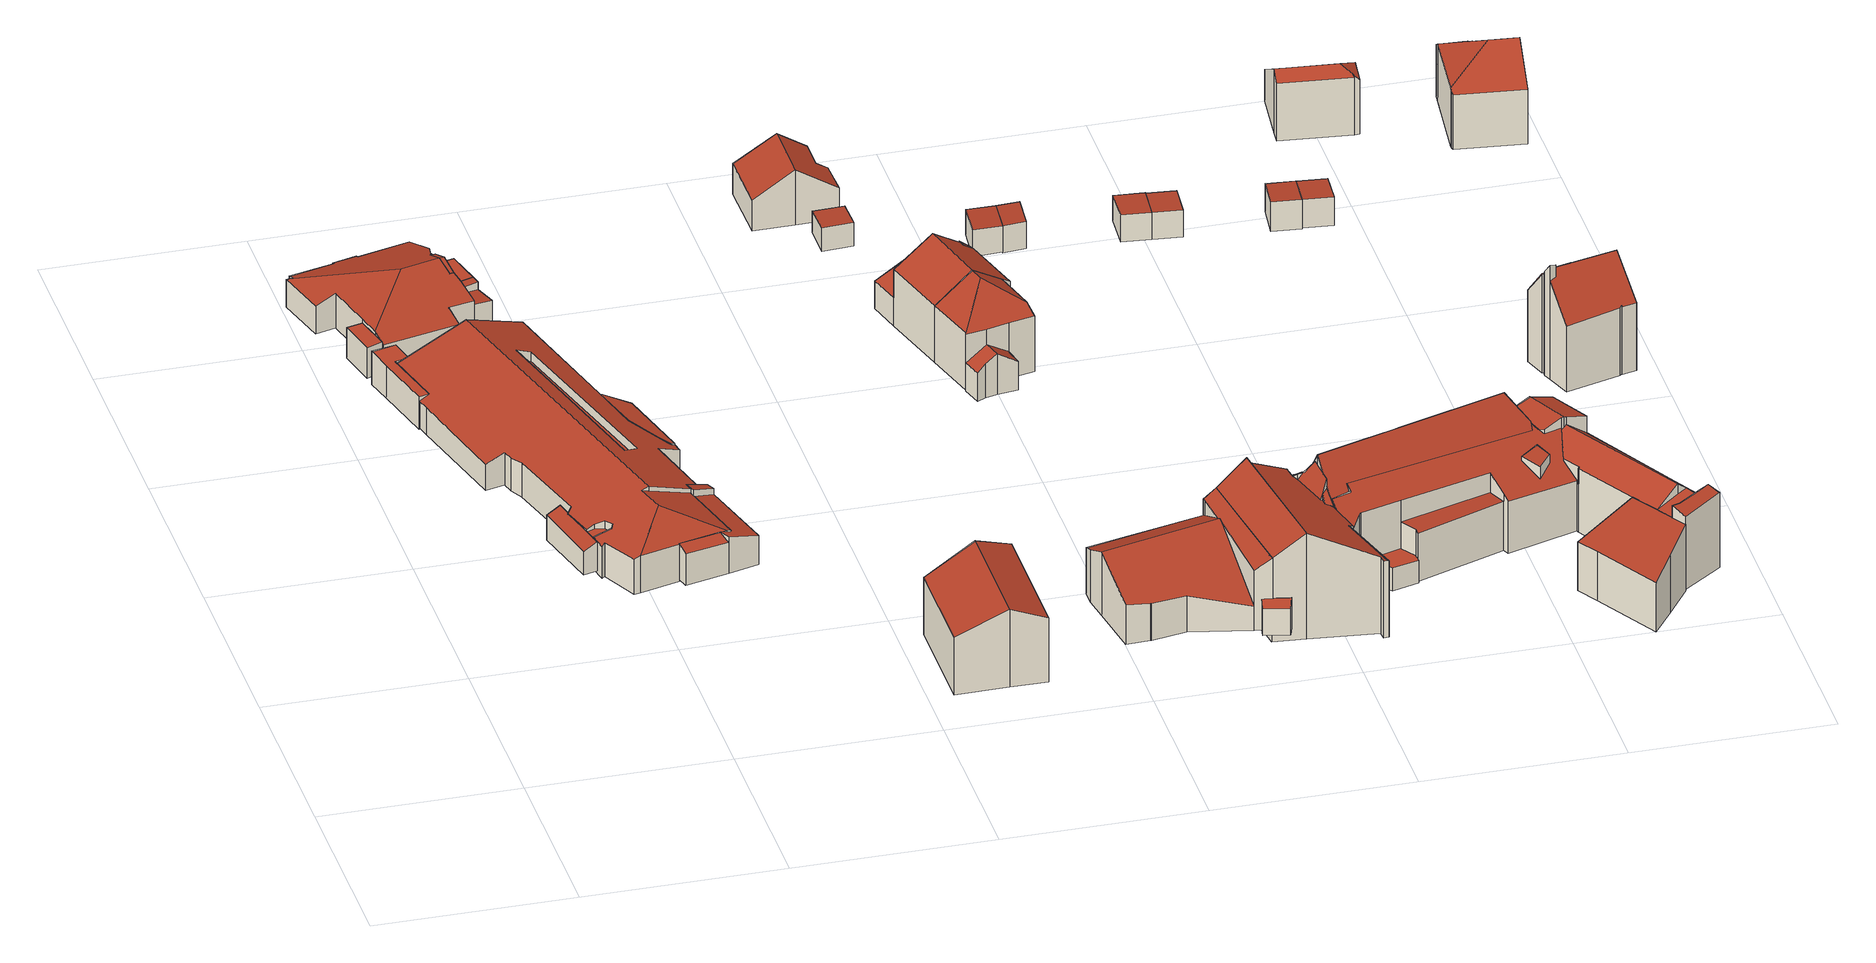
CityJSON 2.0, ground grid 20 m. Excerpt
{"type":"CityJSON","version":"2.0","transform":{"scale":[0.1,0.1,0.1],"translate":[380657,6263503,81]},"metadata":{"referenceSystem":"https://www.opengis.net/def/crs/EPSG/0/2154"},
"CityObjects":{
"building1":{"type":"Building","attributes":{"b3_dak_type":"slanted","b3_h_dak_50p":85.84,"b3_h_dak_70p":85.87,"b3_h_dak_max":85.95,"b3_h_dak_min":85.56,"b3_h_maaiveld":82.46,"b3_kas_warenhuis":false,"b3_reconstructie_onvolledig":false,"b3_rmse_lod12":0.127,"b3_rmse_lod13":0.127,"b3_rmse_lod22":0.286,"b3_val3dity_lod12":"[]","b3_val3dity_lod13":"[]","b3_val3dity_lod22":"[]","b3_volume_lod12":34.2,"b3_volume_lod13":34.2,"b3_volume_lod22":30.68,"oorspronkelijkbouwjaar":2000},"children":["building1-1"]},
"building1-1":{"type":"BuildingPart","parents":["building1"],"geometry":[{"type":"Solid","lod":"2.2","boundaries":[[[[0,1,2,3]],[[4,1,0,5]],[[6,2,1,4]],[[5,0,3,7]],[[7,3,2,6]],[[7,6,4,5]]]],"semantics":{"surfaces":[{"type":"GroundSurface"},{"type":"WallSurface","on_footprint_edge":true},{"type":"RoofSurface"}],"values":[[0,1,1,1,1,2]]}}]},
"building2":{"type":"Building","attributes":{"b3_dak_type":"horizontal","b3_h_dak_50p":85.65,"b3_h_dak_70p":85.68,"b3_h_dak_max":85.88,"b3_h_dak_min":85.47,"b3_h_maaiveld":82.15,"b3_kas_warenhuis":false,"b3_reconstructie_onvolledig":false,"b3_rmse_lod12":0.0713,"b3_rmse_lod13":0.0713,"b3_rmse_lod22":0.0659,"b3_val3dity_lod12":"[]","b3_val3dity_lod13":"[]","b3_val3dity_lod22":"[]","b3_volume_lod12":44.26,"b3_volume_lod13":44.26,"b3_volume_lod22":44.2,"oorspronkelijkbouwjaar":2000},"children":["building2-1"]},
"building2-1":{"type":"BuildingPart","parents":["building2"],"geometry":[{"type":"Solid","lod":"2.2","boundaries":[[[[8,9,10,11,12,13,14]],[[15,11,10,16]],[[17,12,11,15]],[[18,9,8,19]],[[16,10,9,18]],[[19,8,14,20]],[[20,14,13,21]],[[21,13,12,17]],[[21,17,15,16,18,19,20]]]],"semantics":{"surfaces":[{"type":"GroundSurface"},{"type":"WallSurface","on_footprint_edge":true},{"type":"RoofSurface"}],"values":[[0,1,1,1,1,1,1,1,2]]}}]},
"building3":{"type":"Building","attributes":{"b3_dak_type":"horizontal","b3_h_dak_50p":85.3,"b3_h_dak_70p":85.31,"b3_h_dak_max":85.39,"b3_h_dak_min":85.25,"b3_h_maaiveld":82.04,"b3_kas_warenhuis":false,"b3_reconstructie_onvolledig":false,"b3_rmse_lod12":0.0383,"b3_rmse_lod13":0.0383,"b3_rmse_lod22":0.0372,"b3_val3dity_lod12":"[]","b3_val3dity_lod13":"[]","b3_val3dity_lod22":"[]","b3_volume_lod12":21.75,"b3_volume_lod13":21.75,"b3_volume_lod22":21.71,"oorspronkelijkbouwjaar":2000},"children":["building3-1"]},
"building3-1":{"type":"BuildingPart","parents":["building3"],"geometry":[{"type":"Solid","lod":"2.2","boundaries":[[[[22,23,24,25]],[[26,23,22,27]],[[27,22,25,28]],[[29,24,23,26]],[[28,25,24,29]],[[28,29,26,27]]]],"semantics":{"surfaces":[{"type":"GroundSurface"},{"type":"WallSurface","on_footprint_edge":true},{"type":"RoofSurface"}],"values":[[0,1,1,1,1,2]]}}]},
"building4":{"type":"Building","attributes":{"b3_dak_type":"slanted","b3_h_dak_50p":86.84,"b3_h_dak_70p":87.4,"b3_h_dak_max":88.25,"b3_h_dak_min":85.51,"b3_h_maaiveld":82.3,"b3_kas_warenhuis":false,"b3_reconstructie_onvolledig":false,"b3_rmse_lod12":0.898,"b3_rmse_lod13":0.898,"b3_rmse_lod22":0.0594,"b3_val3dity_lod12":"[]","b3_val3dity_lod13":"[]","b3_val3dity_lod22":"[201]","b3_volume_lod12":2741,"b3_volume_lod13":2741,"b3_volume_lod22":2464.93,"oorspronkelijkbouwjaar":2000},"children":["building4-1"]},
"building4-1":{"type":"BuildingPart","parents":["building4"],"geometry":[{"type":"Solid","lod":"2.2","boundaries":[[[[30,31,32,33,34,35,36,37,38,39,40,41,42,43,44,45,46,47,48,49,50,51,52,53,54,55,56,57,58,59]],[[60,50,49,61]],[[61,49,48,62]],[[62,48,47,63]],[[64,51,50,60]],[[63,47,46,65]],[[66,41,40,67]],[[21,42,41,66]],[[68,43,42,21]],[[69,44,43,68]],[[67,40,39,70]],[[70,39,38,71]],[[72,73,74,75]],[[76,77,73,72]],[[78,37,36,79]],[[71,38,37,78]],[[80,81,82,83]],[[79,36,35,84]],[[85,86,87]],[[88,31,30,89]],[[90,91,32,31,88]],[[92,52,51,64]],[[93,53,52,92]],[[94,59,58,95]],[[96,97,54,53,93]],[[98,33,32,91]],[[99,98,100,101]],[[102,34,33,98,99]],[[75,74,103,104]],[[104,103,77,76]],[[86,85,97,96]],[[105,55,54,97]],[[65,46,45,106]],[[106,45,44,69]],[[95,58,57,107]],[[108,56,55,105]],[[89,30,59,94]],[[84,35,34,102]],[[83,82,91,90]],[[101,100,109,110]],[[110,109,81,80]],[[107,57,56,108]],[[77,103,74,73]],[[69,86,96,93,92,64,60,61,62,63,65,106],[72,75,104,76]],[[81,109,100,98,91,82]],[[111,108,105,97,85,87]],[[110,80,83,90,88,89,94,95,111,87,86,69,68,21,66,67,70,71,78,79,84,102,99,101]],[[107,108,111,95]]]],"semantics":{"surfaces":[{"type":"GroundSurface"},{"type":"WallSurface","on_footprint_edge":true},{"type":"WallSurface","on_footprint_edge":false},{"type":"RoofSurface"}],"values":[[0,1,1,1,1,1,1,1,1,1,1,1,2,2,1,1,2,1,2,1,1,1,1,1,1,1,2,1,2,2,2,1,1,1,1,1,1,1,2,2,2,1,3,3,3,3,3,3]]}}]},
"building5":{"type":"Building","attributes":{"b3_dak_type":"slanted","b3_h_dak_50p":86.02,"b3_h_dak_70p":86.53,"b3_h_dak_max":87.77,"b3_h_dak_min":83.54,"b3_h_maaiveld":82.04,"b3_kas_warenhuis":false,"b3_reconstructie_onvolledig":false,"b3_rmse_lod12":0.894,"b3_rmse_lod13":0.894,"b3_rmse_lod22":0.12,"b3_val3dity_lod12":"[]","b3_val3dity_lod13":"[]","b3_val3dity_lod22":"[]","b3_volume_lod12":797.04,"b3_volume_lod13":797.04,"b3_volume_lod22":713.01,"oorspronkelijkbouwjaar":2000},"children":["building5-1"]},
"building5-1":{"type":"BuildingPart","parents":["building5"],"geometry":[{"type":"Solid","lod":"2.2","boundaries":[[[[112,113,114,115,116,117,118,119,120,121,122,123,124,125,24,126,127,128,129,130,131,132,133,134,135,136,137,138,139,140]],[[141,131,130,142]],[[142,130,129,143]],[[144,123,122,145]],[[146,112,140,147]],[[148,138,137,149]],[[150,151,139,138,148]],[[152,153,118,117,154]],[[155,135,134,156]],[[157,136,135,155]],[[156,134,133,158]],[[159,157,158,160]],[[160,158,133,132,161]],[[161,132,131,141]],[[162,128,127,163]],[[163,127,126,164]],[[164,126,24,165]],[[165,24,125,166]],[[166,125,124,167]],[[168,169,170,171,172]],[[167,124,123,144]],[[145,122,121,169,168]],[[173,114,113,174]],[[171,170,153,152]],[[175,120,119,176]],[[177,115,114,173]],[[178,179,116,115,177]],[[149,137,136,157,159]],[[154,117,116,179]],[[172,171,179,178]],[[176,119,118,153]],[[143,129,128,162]],[[180,181,151,150]],[[147,140,139,151]],[[174,113,112,146,182]],[[182,146,181,180]],[[169,121,120,175]],[[158,157,155,156]],[[179,171,152,154]],[[172,178,177,173,183,166,167,144,145,168]],[[143,162,163,164,165,166,183]],[[182,180,150,148,149,159,160,161,141,142,143,183,173,174]],[[181,146,147,151]],[[169,175,176,153,170]]]],"semantics":{"surfaces":[{"type":"GroundSurface"},{"type":"WallSurface","on_footprint_edge":true},{"type":"WallSurface","on_footprint_edge":false},{"type":"RoofSurface"}],"values":[[0,1,1,1,1,1,1,1,1,1,1,2,1,1,1,1,1,1,1,2,1,1,1,2,1,1,1,1,1,2,1,1,2,1,1,2,1,3,3,3,3,3,3,3]]}}]},
"building6":{"type":"Building","attributes":{"b3_dak_type":"slanted","b3_h_dak_50p":85.98,"b3_h_dak_70p":86.17,"b3_h_dak_max":86.67,"b3_h_dak_min":85.58,"b3_h_maaiveld":82.53,"b3_kas_warenhuis":false,"b3_reconstructie_onvolledig":false,"b3_rmse_lod12":0.313,"b3_rmse_lod13":0.313,"b3_rmse_lod22":0.101,"b3_val3dity_lod12":"[]","b3_val3dity_lod13":"[]","b3_val3dity_lod22":"[]","b3_volume_lod12":103.38,"b3_volume_lod13":103.38,"b3_volume_lod22":99.47,"oorspronkelijkbouwjaar":2000},"children":["building6-1"]},
"building6-1":{"type":"BuildingPart","parents":["building6"],"geometry":[{"type":"Solid","lod":"2.2","boundaries":[[[[184,185,186,187,188,189,190,191,192,193]],[[194,185,184,93]],[[195,196,186,185,194]],[[93,184,193,197,198]],[[198,197,196,195]],[[199,190,189,200]],[[201,191,190,199]],[[200,189,188,202]],[[201,202,203]],[[204,192,191,201]],[[203,202,188,187,205]],[[197,193,192,204]],[[205,187,186,196]],[[198,195,194,93]],[[202,201,199,200]],[[205,196,197,204,201,203]]]],"semantics":{"surfaces":[{"type":"GroundSurface"},{"type":"WallSurface","on_footprint_edge":true},{"type":"WallSurface","on_footprint_edge":false},{"type":"RoofSurface"}],"values":[[0,1,1,1,2,1,1,1,2,1,1,1,1,3,3,3]]}}]},
"building7":{"type":"Building","attributes":{"b3_dak_type":"slanted","b3_h_dak_50p":85.89,"b3_h_dak_70p":85.91,"b3_h_dak_max":87.71,"b3_h_dak_min":85.73,"b3_h_maaiveld":82.17,"b3_kas_warenhuis":false,"b3_reconstructie_onvolledig":false,"b3_rmse_lod12":0.638,"b3_rmse_lod13":0.638,"b3_rmse_lod22":0.0647,"b3_val3dity_lod12":"[]","b3_val3dity_lod13":"[]","b3_val3dity_lod22":"[]","b3_volume_lod12":34.28,"b3_volume_lod13":34.28,"b3_volume_lod22":36.78,"oorspronkelijkbouwjaar":2000},"children":["building7-1"]},
"building7-1":{"type":"BuildingPart","parents":["building7"],"geometry":[{"type":"Solid","lod":"2.2","boundaries":[[[[206,207,208,209,210,211,212,213]],[[154,207,206,214]],[[215,216,212,211,174]],[[147,213,212,216]],[[217,218,216,215]],[[214,206,213,147]],[[177,209,208,179,178]],[[178,179,218,217]],[[179,208,207,154]],[[174,211,210,219]],[[219,210,209,177]],[[179,154,214,147,216,218]],[[219,217,215,174]],[[219,177,178,217]]]],"semantics":{"surfaces":[{"type":"GroundSurface"},{"type":"WallSurface","on_footprint_edge":true},{"type":"WallSurface","on_footprint_edge":false},{"type":"RoofSurface"}],"values":[[0,1,1,1,2,1,1,2,1,1,1,3,3,3]]}}]},
"building8":{"type":"Building","attributes":{"b3_dak_type":"horizontal","b3_h_dak_50p":85.7,"b3_h_dak_70p":85.75,"b3_h_dak_max":86.16,"b3_h_dak_min":85.54,"b3_h_maaiveld":82.47,"b3_kas_warenhuis":false,"b3_reconstructie_onvolledig":false,"b3_rmse_lod12":0.157,"b3_rmse_lod13":0.157,"b3_rmse_lod22":0.0811,"b3_val3dity_lod12":"[]","b3_val3dity_lod13":"[]","b3_val3dity_lod22":"[]","b3_volume_lod12":56.58,"b3_volume_lod13":56.58,"b3_volume_lod22":56.54,"oorspronkelijkbouwjaar":2000},"children":["building8-1"]},
"building8-1":{"type":"BuildingPart","parents":["building8"],"geometry":[{"type":"Solid","lod":"2.2","boundaries":[[[[220,221,222,223,224,225]],[[226,224,223,227]],[[227,223,222,228]],[[229,225,224,226]],[[228,222,221,230]],[[231,220,225,229]],[[230,221,220,231]],[[230,231,229,226,227,228]]]],"semantics":{"surfaces":[{"type":"GroundSurface"},{"type":"WallSurface","on_footprint_edge":true},{"type":"RoofSurface"}],"values":[[0,1,1,1,1,1,1,2]]}}]},
"building9":{"type":"Building","attributes":{"b3_dak_type":"slanted","b3_h_dak_50p":90.52,"b3_h_dak_70p":90.87,"b3_h_dak_max":91.57,"b3_h_dak_min":89.33,"b3_h_maaiveld":83.01,"b3_kas_warenhuis":false,"b3_reconstructie_onvolledig":false,"b3_rmse_lod12":0.655,"b3_rmse_lod13":0.655,"b3_rmse_lod22":0.0285,"b3_val3dity_lod12":"[]","b3_val3dity_lod13":"[]","b3_val3dity_lod22":"[]","b3_volume_lod12":864.52,"b3_volume_lod13":864.52,"b3_volume_lod22":820.44,"oorspronkelijkbouwjaar":2000},"children":["building9-1"]},
"building9-1":{"type":"BuildingPart","parents":["building9"],"geometry":[{"type":"Solid","lod":"2.2","boundaries":[[[[232,233,234,235,236,237]],[[238,235,234,239]],[[239,234,233,240]],[[241,232,237,242]],[[242,237,236,243]],[[243,236,235,238]],[[240,233,232,241]],[[240,243,238,239]],[[243,240,241,242]]]],"semantics":{"surfaces":[{"type":"GroundSurface"},{"type":"WallSurface","on_footprint_edge":true},{"type":"RoofSurface"}],"values":[[0,1,1,1,1,1,1,2,2]]}}]},
"building10":{"type":"Building","attributes":{"b3_dak_type":"slanted","b3_h_dak_50p":88.91,"b3_h_dak_70p":89.53,"b3_h_dak_max":90.74,"b3_h_dak_min":85.87,"b3_h_maaiveld":83.09,"b3_kas_warenhuis":false,"b3_reconstructie_onvolledig":false,"b3_rmse_lod12":1.2,"b3_rmse_lod13":1.2,"b3_rmse_lod22":0.0295,"b3_val3dity_lod12":"[]","b3_val3dity_lod13":"[]","b3_val3dity_lod22":"[]","b3_volume_lod12":972.8,"b3_volume_lod13":972.8,"b3_volume_lod22":874.05,"oorspronkelijkbouwjaar":2000},"children":["building10-1"]},
"building10-1":{"type":"BuildingPart","parents":["building10"],"geometry":[{"type":"Solid","lod":"2.2","boundaries":[[[[244,245,246,247,248,249,250,251,252,253,254]],[[255,250,249,256,257]],[[257,256,258,259]],[[260,247,246,261]],[[262,248,247,260]],[[263,264,252,251,265]],[[265,251,250,255]],[[266,267,268]],[[259,258,268]],[[269,254,253,270]],[[271,244,254,269]],[[261,246,245,272]],[[270,253,252,264]],[[264,263,273]],[[267,266,273]],[[272,245,244,271]],[[256,249,248,262]],[[267,273,263,265,255,257,259,268]],[[272,271,269,270,264,273,266,261]],[[256,262,260,261,266,268,258]]]],"semantics":{"surfaces":[{"type":"GroundSurface"},{"type":"WallSurface","on_footprint_edge":true},{"type":"WallSurface","on_footprint_edge":false},{"type":"RoofSurface"}],"values":[[0,1,2,1,1,1,1,2,2,1,1,1,1,2,2,1,1,3,3,3]]}}]},
"building11":{"type":"Building","attributes":{"b3_dak_type":"slanted","b3_h_dak_50p":86.3,"b3_h_dak_70p":86.38,"b3_h_dak_max":86.52,"b3_h_dak_min":86.03,"b3_h_maaiveld":83.23,"b3_kas_warenhuis":false,"b3_reconstructie_onvolledig":false,"b3_rmse_lod12":0.149,"b3_rmse_lod13":0.149,"b3_rmse_lod22":0.023,"b3_val3dity_lod12":"[]","b3_val3dity_lod13":"[]","b3_val3dity_lod22":"[]","b3_volume_lod12":9.86,"b3_volume_lod13":9.86,"b3_volume_lod22":9.62,"oorspronkelijkbouwjaar":2000},"children":["building11-1"]},
"building11-1":{"type":"BuildingPart","parents":["building11"],"geometry":[{"type":"Solid","lod":"2.2","boundaries":[[[[274,275,276,277]],[[278,275,274,279]],[[279,274,277,280]],[[281,276,275,278]],[[280,277,276,281]],[[280,281,278,279]]]],"semantics":{"surfaces":[{"type":"GroundSurface"},{"type":"WallSurface","on_footprint_edge":true},{"type":"RoofSurface"}],"values":[[0,1,1,1,1,2]]}}]},
"building12":{"type":"Building","attributes":{"b3_dak_type":"slanted","b3_h_dak_50p":86.84,"b3_h_dak_70p":87.35,"b3_h_dak_max":88.12,"b3_h_dak_min":85.46,"b3_h_maaiveld":82.23,"b3_kas_warenhuis":false,"b3_reconstructie_onvolledig":false,"b3_rmse_lod12":0.903,"b3_rmse_lod13":0.903,"b3_rmse_lod22":0.0255,"b3_val3dity_lod12":"[]","b3_val3dity_lod13":"[]","b3_val3dity_lod22":"[]","b3_volume_lod12":265.12,"b3_volume_lod13":265.12,"b3_volume_lod22":240.9,"oorspronkelijkbouwjaar":2000},"children":["building12-1"]},
"building12-1":{"type":"BuildingPart","parents":["building12"],"geometry":[{"type":"Solid","lod":"2.2","boundaries":[[[[282,283,284,285,286,287,288,289]],[[290,288,287,291]],[[292,289,288,290]],[[293,284,283,294]],[[291,287,286,295]],[[295,286,285,296]],[[296,285,284,293]],[[297,282,289,292]],[[294,283,282,297]],[[296,293,294,298,295]],[[294,297,292,290,291,295,298]]]],"semantics":{"surfaces":[{"type":"GroundSurface"},{"type":"WallSurface","on_footprint_edge":true},{"type":"RoofSurface"}],"values":[[0,1,1,1,1,1,1,1,1,2,2]]}}]},
"building13":{"type":"Building","attributes":{"b3_dak_type":"slanted","b3_h_dak_50p":89.62,"b3_h_dak_70p":90.08,"b3_h_dak_max":91.41,"b3_h_dak_min":85.59,"b3_h_maaiveld":82.75,"b3_kas_warenhuis":false,"b3_reconstructie_onvolledig":false,"b3_rmse_lod12":1.68,"b3_rmse_lod13":0.73,"b3_rmse_lod22":0.0338,"b3_val3dity_lod12":"[]","b3_val3dity_lod13":"[]","b3_val3dity_lod22":"[]","b3_volume_lod12":376.19,"b3_volume_lod13":351.5,"b3_volume_lod22":333.94,"oorspronkelijkbouwjaar":2000},"children":["building13-1"]},
"building13-1":{"type":"BuildingPart","parents":["building13"],"geometry":[{"type":"Solid","lod":"2.2","boundaries":[[[[299,300,301,302,303,304,305,306,307,308,309,310,311,312]],[[313,302,301,314]],[[315,303,302,313,316]],[[317,304,303,315]],[[318,305,304,317]],[[319,306,305,318]],[[320,321,322,323]],[[324,307,306,319]],[[325,311,310,326]],[[326,310,309,322]],[[316,313,321,320]],[[323,322,309,308,327]],[[327,308,307,324]],[[314,301,300,328]],[[328,300,299,329]],[[329,299,312,330]],[[330,312,311,325]],[[318,331,324,319]],[[315,331,318,317]],[[327,324,331,315,316,320,323]],[[328,329,321,313,314]],[[330,325,326,322,321,329]]]],"semantics":{"surfaces":[{"type":"GroundSurface"},{"type":"WallSurface","on_footprint_edge":true},{"type":"WallSurface","on_footprint_edge":false},{"type":"RoofSurface"}],"values":[[0,1,1,1,1,1,2,1,1,1,2,1,1,1,1,1,1,3,3,3,3,3]]}}]},
"building14":{"type":"Building","attributes":{"b3_dak_type":"slanted","b3_h_dak_50p":84.79,"b3_h_dak_70p":84.83,"b3_h_dak_max":85.1,"b3_h_dak_min":84.65,"b3_h_maaiveld":82.37,"b3_kas_warenhuis":false,"b3_reconstructie_onvolledig":false,"b3_rmse_lod12":0.105,"b3_rmse_lod13":0.105,"b3_rmse_lod22":0.0762,"b3_val3dity_lod12":"[]","b3_val3dity_lod13":"[]","b3_val3dity_lod22":"[]","b3_volume_lod12":26.28,"b3_volume_lod13":26.28,"b3_volume_lod22":25.91,"oorspronkelijkbouwjaar":2000},"children":["building14-1"]},
"building14-1":{"type":"BuildingPart","parents":["building14"],"geometry":[{"type":"Solid","lod":"2.2","boundaries":[[[[332,333,334,335]],[[336,333,332,337]],[[338,334,333,336]],[[337,332,335,339]],[[339,335,334,338]],[[339,338,336,337]]]],"semantics":{"surfaces":[{"type":"GroundSurface"},{"type":"WallSurface","on_footprint_edge":true},{"type":"RoofSurface"}],"values":[[0,1,1,1,1,2]]}}]},
"building15":{"type":"Building","attributes":{"b3_dak_type":"slanted","b3_h_dak_50p":89.73,"b3_h_dak_70p":90.38,"b3_h_dak_max":91.43,"b3_h_dak_min":85.67,"b3_h_maaiveld":82.7,"b3_kas_warenhuis":false,"b3_reconstructie_onvolledig":false,"b3_rmse_lod12":1.81,"b3_rmse_lod13":0.859,"b3_rmse_lod22":0.0223,"b3_val3dity_lod12":"[]","b3_val3dity_lod13":"[]","b3_val3dity_lod22":"[]","b3_volume_lod12":607.77,"b3_volume_lod13":565.1,"b3_volume_lod22":528.09,"oorspronkelijkbouwjaar":2000},"children":["building15-1"]},
"building15-1":{"type":"BuildingPart","parents":["building15"],"geometry":[{"type":"Solid","lod":"2.2","boundaries":[[[[340,341,342,343,344,345,306,305,304,346,347]],[[348,342,341,349]],[[350,344,343,351]],[[351,343,342,348,352]],[[353,354,346,304,317]],[[355,356,354,353]],[[357,347,346,354]],[[358,359,340,347,357]],[[318,305,306,319]],[[319,306,345,360]],[[360,345,344,350]],[[317,304,305,318]],[[349,341,340,359]],[[356,359,358]],[[352,348,356,355]],[[317,318,355,353]],[[356,348,349,359]],[[356,358,357,354]],[[352,355,318,319,360,350,351]]]],"semantics":{"surfaces":[{"type":"GroundSurface"},{"type":"WallSurface","on_footprint_edge":true},{"type":"WallSurface","on_footprint_edge":false},{"type":"RoofSurface"}],"values":[[0,1,1,1,1,2,1,1,1,1,1,1,1,2,2,3,3,3,3]]}}]},
"building16":{"type":"Building","attributes":{"b3_dak_type":"slanted","b3_h_dak_50p":91.53,"b3_h_dak_70p":92.11,"b3_h_dak_max":93.06,"b3_h_dak_min":86.46,"b3_h_maaiveld":81.7,"b3_kas_warenhuis":false,"b3_reconstructie_onvolledig":false,"b3_rmse_lod12":1.07,"b3_rmse_lod13":1.07,"b3_rmse_lod22":0.352,"b3_val3dity_lod12":"[]","b3_val3dity_lod13":"[]","b3_val3dity_lod22":"[204]","b3_volume_lod12":1472.32,"b3_volume_lod13":1472.32,"b3_volume_lod22":1396.8,"oorspronkelijkbouwjaar":2000},"children":["building16-1"]},
"building16-1":{"type":"BuildingPart","parents":["building16"],"geometry":[{"type":"Solid","lod":"2.2","boundaries":[[[[361,362,363,364,365,366,367,368,369,370,371,372,373,374,375,376]],[[377,378,364,363,255]],[[379,374,373,380]],[[381,382,370,369,383,384]],[[255,363,362,385]],[[383,369,368,386]],[[387,388,389]],[[390,391,365,364,378]],[[392,366,365,391]],[[393,382,381]],[[394,395,371,370,382]],[[380,373,372,396]],[[396,372,371,395]],[[397,375,374,379]],[[388,387,391,390]],[[398,367,366,392]],[[386,368,367,398]],[[399,400,401]],[[384,383,401]],[[402,361,376,403]],[[403,376,375,397]],[[395,394,404]],[[389,400,399]],[[385,362,361,402]],[[402,378,377]],[[393,405,406]],[[405,393,407]],[[399,401,383,386,398,392,391,387,389]],[[402,377,255,385]],[[405,407,400,389,388,390,378,402,403,397,379,380,396,395,404,406]],[[393,406,404,394,382]],[[407,393,381,384,401,400]]]],"semantics":{"surfaces":[{"type":"GroundSurface"},{"type":"WallSurface","on_footprint_edge":true},{"type":"WallSurface","on_footprint_edge":false},{"type":"RoofSurface"}],"values":[[0,1,1,1,1,1,2,1,1,2,1,1,1,1,2,1,1,2,2,1,1,2,2,1,2,2,2,3,3,3,3,3]]}}]},
"building17":{"type":"Building","attributes":{"b3_dak_type":"slanted","b3_h_dak_50p":86.33,"b3_h_dak_70p":88.96,"b3_h_dak_max":89.62,"b3_h_dak_min":85.74,"b3_h_maaiveld":82.64,"b3_kas_warenhuis":false,"b3_reconstructie_onvolledig":false,"b3_rmse_lod12":1.68,"b3_rmse_lod13":0.242,"b3_rmse_lod22":0.0308,"b3_val3dity_lod12":"[]","b3_val3dity_lod13":"[]","b3_val3dity_lod22":"[]","b3_volume_lod12":8.68,"b3_volume_lod13":10.75,"b3_volume_lod22":10.49,"oorspronkelijkbouwjaar":2000},"children":["building17-1"]},
"building17-1":{"type":"BuildingPart","parents":["building17"],"geometry":[{"type":"Solid","lod":"2.2","boundaries":[[[[408,409,410,411,412,413]],[[414,415,416,417]],[[415,408,413,418]],[[349,412,411,416]],[[418,413,412,349]],[[417,416,411,410,351]],[[351,410,409,350]],[[350,409,408,415,414]],[[418,349,416,415]],[[350,414,417,351]]]],"semantics":{"surfaces":[{"type":"GroundSurface"},{"type":"WallSurface","on_footprint_edge":false},{"type":"WallSurface","on_footprint_edge":true},{"type":"RoofSurface"}],"values":[[0,1,2,2,2,2,2,2,3,3]]}}]},
"building18":{"type":"Building","attributes":{"b3_dak_type":"horizontal","b3_h_dak_50p":84.86,"b3_h_dak_70p":84.91,"b3_h_dak_max":85.09,"b3_h_dak_min":84.65,"b3_h_maaiveld":82.06,"b3_kas_warenhuis":false,"b3_reconstructie_onvolledig":false,"b3_rmse_lod12":0.101,"b3_rmse_lod13":0.101,"b3_rmse_lod22":0.0398,"b3_val3dity_lod12":"[]","b3_val3dity_lod13":"[]","b3_val3dity_lod22":"[]","b3_volume_lod12":32.76,"b3_volume_lod13":32.76,"b3_volume_lod22":32.25,"oorspronkelijkbouwjaar":2000},"children":["building18-1"]},
"building18-1":{"type":"BuildingPart","parents":["building18"],"geometry":[{"type":"Solid","lod":"2.2","boundaries":[[[[419,420,421,422]],[[423,420,419,424]],[[425,421,420,423]],[[424,419,422,426]],[[426,422,421,425]],[[426,425,423,424]]]],"semantics":{"surfaces":[{"type":"GroundSurface"},{"type":"WallSurface","on_footprint_edge":true},{"type":"RoofSurface"}],"values":[[0,1,1,1,1,2]]}}]},
"building19":{"type":"Building","attributes":{"b3_dak_type":"horizontal","b3_h_dak_50p":84.84,"b3_h_dak_70p":84.87,"b3_h_dak_max":85.04,"b3_h_dak_min":84.64,"b3_h_maaiveld":81.97,"b3_kas_warenhuis":false,"b3_reconstructie_onvolledig":false,"b3_rmse_lod12":0.0844,"b3_rmse_lod13":0.0844,"b3_rmse_lod22":0.036,"b3_val3dity_lod12":"[]","b3_val3dity_lod13":"[]","b3_val3dity_lod22":"[]","b3_volume_lod12":26.13,"b3_volume_lod13":26.13,"b3_volume_lod22":25.72,"oorspronkelijkbouwjaar":2000},"children":["building19-1"]},
"building19-1":{"type":"BuildingPart","parents":["building19"],"geometry":[{"type":"Solid","lod":"2.2","boundaries":[[[[427,428,429,430]],[[431,428,427,423]],[[432,429,428,431]],[[423,427,430,425]],[[425,430,429,432]],[[425,432,431,423]]]],"semantics":{"surfaces":[{"type":"GroundSurface"},{"type":"WallSurface","on_footprint_edge":true},{"type":"RoofSurface"}],"values":[[0,1,1,1,1,2]]}}]},
"building20":{"type":"Building","attributes":{"b3_dak_type":"horizontal","b3_h_dak_50p":84.8,"b3_h_dak_70p":84.85,"b3_h_dak_max":85.11,"b3_h_dak_min":84.59,"b3_h_maaiveld":81.98,"b3_kas_warenhuis":false,"b3_reconstructie_onvolledig":false,"b3_rmse_lod12":0.0911,"b3_rmse_lod13":0.0911,"b3_rmse_lod22":0.0455,"b3_val3dity_lod12":"[]","b3_val3dity_lod13":"[]","b3_val3dity_lod22":"[]","b3_volume_lod12":32.89,"b3_volume_lod13":32.89,"b3_volume_lod22":32.59,"oorspronkelijkbouwjaar":2000},"children":["building20-1"]},
"building20-1":{"type":"BuildingPart","parents":["building20"],"geometry":[{"type":"Solid","lod":"2.2","boundaries":[[[[433,434,435,436]],[[437,433,436,438]],[[438,436,435,439]],[[439,435,434,440]],[[440,434,433,437]],[[440,437,438,439]]]],"semantics":{"surfaces":[{"type":"GroundSurface"},{"type":"WallSurface","on_footprint_edge":true},{"type":"RoofSurface"}],"values":[[0,1,1,1,1,2]]}}]},
"building21":{"type":"Building","attributes":{"b3_dak_type":"slanted","b3_h_dak_50p":90.02,"b3_h_dak_70p":91,"b3_h_dak_max":93.87,"b3_h_dak_min":83.89,"b3_h_maaiveld":81.46,"b3_kas_warenhuis":false,"b3_reconstructie_onvolledig":false,"b3_rmse_lod12":2.12,"b3_rmse_lod13":1.59,"b3_rmse_lod22":0.162,"b3_val3dity_lod12":"[]","b3_val3dity_lod13":"[]","b3_val3dity_lod22":"[104]","b3_volume_lod12":2826.66,"b3_volume_lod13":2754.76,"b3_volume_lod22":-9995.17,"oorspronkelijkbouwjaar":2000},"children":["building21-1"]},
"building21-1":{"type":"BuildingPart","parents":["building21"],"geometry":[{"type":"Solid","lod":"2.2","boundaries":[[[[441,442,443,444,445,446,447,448,449,450,451,452,453,454,455,456,457,458,459,460,461,462,463,464,465]],[[466,467,468,469]],[[470,449,448,471]],[[472,473,445,444,474]],[[475,476,477,478]],[[479,480,481,482]],[[483,443,442,484]],[[485,452,451,486]],[[487,488,489]],[[490,491,492,493]],[[493,492,494,495]],[[496,464,463,497]],[[498,454,453,499]],[[478,477,499,500]],[[474,444,443,483]],[[501,446,445,473]],[[467,447,446,501]],[[482,481,473,472]],[[502,503,504,505]],[[506,507,508,509]],[[486,451,450,508]],[[488,487,510]],[[511,441,465,512]],[[471,448,447,467,466]],[[513,514,515]],[[516,517,515]],[[518,455,454,498]],[[509,508,450,449,470]],[[469,468,507,506]],[[505,504,456,455,518]],[[519,458,457,520]],[[521,520,457,456,504]],[[512,465,464,496]],[[522,497,463,462,523]],[[523,462,461,524,525]],[[526,527,497,522]],[[527,526,528]],[[500,499,453,452,485]],[[495,494,529,530]],[[530,529,491,490]],[[531,460,459,532]],[[524,461,460,531]],[[525,524,533,534]],[[517,516,535,536]],[[514,513,537,538]],[[476,475,539]],[[540,537,539]],[[538,537,540,480,479]],[[541,542,543,544]],[[544,543,520,521]],[[532,459,458,519]],[[484,442,441,511]],[[545,546,536]],[[546,545,547]],[[536,535,548]],[[534,533,542,541,549]],[[549,541,503,502]],[[482,472,474,483,479]],[[469,506,509,470,471,466]],[[507,468,510,487,489,486,508]],[[496,550,551,552,553,554,511,512]],[[530,490,493,495]],[[481,488,510,468,467,501,473]],[[536,548,555,484,511,554,553,545]],[[503,541,544,521,504]],[[548,535,516,515,514,538,479,483,484,555]],[[542,533,524,531,532,519,520,543]],[[488,481,480,540,539,475,478,500,485,486,489]],[[528,547,545,553,552,551,550,496,497,527]],[[549,502,505,518,498,499,477,476,539,537,513,515,517,536,546,547,528,526,522,523,525,534],[492,491,529,494]]]],"semantics":{"surfaces":[{"type":"GroundSurface"},{"type":"WallSurface","on_footprint_edge":false},{"type":"WallSurface","on_footprint_edge":true},{"type":"RoofSurface"}],"values":[[0,1,2,2,1,1,2,2,1,1,1,2,2,1,2,2,2,1,1,1,2,1,2,2,1,1,2,2,1,2,2,2,2,2,2,1,1,2,1,1,2,2,1,1,1,1,1,1,1,1,2,2,1,1,1,1,1,3,3,3,3,3,3,3,3,3,3,3,3,3]]}}]},
"building22":{"type":"Building","attributes":{"b3_dak_type":"horizontal","b3_h_dak_50p":84.81,"b3_h_dak_70p":84.85,"b3_h_dak_max":84.98,"b3_h_dak_min":84.6,"b3_h_maaiveld":81.99,"b3_kas_warenhuis":false,"b3_reconstructie_onvolledig":false,"b3_rmse_lod12":0.0792,"b3_rmse_lod13":0.0792,"b3_rmse_lod22":0.0319,"b3_val3dity_lod12":"[]","b3_val3dity_lod13":"[]","b3_val3dity_lod22":"[]","b3_volume_lod12":31.85,"b3_volume_lod13":31.85,"b3_volume_lod22":31.37,"oorspronkelijkbouwjaar":2000},"children":["building22-1"]},
"building22-1":{"type":"BuildingPart","parents":["building22"],"geometry":[{"type":"Solid","lod":"2.2","boundaries":[[[[556,557,434,558]],[[559,556,558,560]],[[560,558,434,440]],[[440,434,557,561]],[[561,557,556,559]],[[561,559,560,440]]]],"semantics":{"surfaces":[{"type":"GroundSurface"},{"type":"WallSurface","on_footprint_edge":true},{"type":"RoofSurface"}],"values":[[0,1,1,1,1,2]]}}]},
"building23":{"type":"Building","attributes":{"b3_dak_type":"slanted","b3_h_dak_50p":87.43,"b3_h_dak_70p":87.84,"b3_h_dak_max":88.64,"b3_h_dak_min":86.57,"b3_h_maaiveld":81.3,"b3_kas_warenhuis":false,"b3_reconstructie_onvolledig":false,"b3_rmse_lod12":0.673,"b3_rmse_lod13":0.673,"b3_rmse_lod22":0.0428,"b3_val3dity_lod12":"[]","b3_val3dity_lod13":"[]","b3_val3dity_lod22":"[]","b3_volume_lod12":394.6,"b3_volume_lod13":394.6,"b3_volume_lod22":372.61,"oorspronkelijkbouwjaar":2000},"children":["building23-1"]},
"building23-1":{"type":"BuildingPart","parents":["building23"],"geometry":[{"type":"Solid","lod":"2.2","boundaries":[[[[562,563,564,565,566,567]],[[568,563,562,569]],[[569,562,567,570]],[[570,567,566,571]],[[571,566,565,572]],[[572,565,564,573]],[[573,564,563,568]],[[573,568,569,570,571,572]]]],"semantics":{"surfaces":[{"type":"GroundSurface"},{"type":"WallSurface","on_footprint_edge":true},{"type":"RoofSurface"}],"values":[[0,1,1,1,1,1,1,2]]}}]},
"building24":{"type":"Building","attributes":{"b3_dak_type":"slanted","b3_h_dak_50p":84.99,"b3_h_dak_70p":85.03,"b3_h_dak_max":85.3,"b3_h_dak_min":84.77,"b3_h_maaiveld":81.93,"b3_kas_warenhuis":false,"b3_reconstructie_onvolledig":false,"b3_rmse_lod12":0.106,"b3_rmse_lod13":0.106,"b3_rmse_lod22":0.0701,"b3_val3dity_lod12":"[]","b3_val3dity_lod13":"[]","b3_val3dity_lod22":"[]","b3_volume_lod12":33.73,"b3_volume_lod13":33.73,"b3_volume_lod22":33.34,"oorspronkelijkbouwjaar":2000},"children":["building24-1"]},
"building24-1":{"type":"BuildingPart","parents":["building24"],"geometry":[{"type":"Solid","lod":"2.2","boundaries":[[[[574,575,576,577]],[[578,574,577,579]],[[579,577,576,580]],[[580,576,575,581]],[[581,575,574,578]],[[581,578,579,580]]]],"semantics":{"surfaces":[{"type":"GroundSurface"},{"type":"WallSurface","on_footprint_edge":true},{"type":"RoofSurface"}],"values":[[0,1,1,1,1,2]]}}]},
"building25":{"type":"Building","attributes":{"b3_dak_type":"horizontal","b3_h_dak_50p":84.98,"b3_h_dak_70p":85.02,"b3_h_dak_max":85.17,"b3_h_dak_min":84.67,"b3_h_maaiveld":82,"b3_kas_warenhuis":false,"b3_reconstructie_onvolledig":false,"b3_rmse_lod12":0.0857,"b3_rmse_lod13":0.0857,"b3_rmse_lod22":0.0462,"b3_val3dity_lod12":"[]","b3_val3dity_lod13":"[]","b3_val3dity_lod22":"[]","b3_volume_lod12":32.52,"b3_volume_lod13":32.52,"b3_volume_lod22":32.2,"oorspronkelijkbouwjaar":2000},"children":["building25-1"]},
"building25-1":{"type":"BuildingPart","parents":["building25"],"geometry":[{"type":"Solid","lod":"2.2","boundaries":[[[[582,583,584,585]],[[586,582,585,587]],[[587,585,584,581]],[[581,584,583,588]],[[588,583,582,586]],[[588,586,587,581]]]],"semantics":{"surfaces":[{"type":"GroundSurface"},{"type":"WallSurface","on_footprint_edge":true},{"type":"RoofSurface"}],"values":[[0,1,1,1,1,2]]}}]},
"building26":{"type":"Building","attributes":{"b3_dak_type":"slanted","b3_h_dak_50p":92.4,"b3_h_dak_70p":93.06,"b3_h_dak_max":95.56,"b3_h_dak_min":90.51,"b3_h_maaiveld":82.73,"b3_kas_warenhuis":false,"b3_reconstructie_onvolledig":false,"b3_rmse_lod12":1.23,"b3_rmse_lod13":1.23,"b3_rmse_lod22":0.177,"b3_val3dity_lod12":"[]","b3_val3dity_lod13":"[]","b3_val3dity_lod22":"[]","b3_volume_lod12":455.86,"b3_volume_lod13":455.86,"b3_volume_lod22":422.49,"oorspronkelijkbouwjaar":2000},"children":["building26-1"]},
"building26-1":{"type":"BuildingPart","parents":["building26"],"geometry":[{"type":"Solid","lod":"2.2","boundaries":[[[[589,590,591,592,593,594,595,596,597,598,599,600]],[[601,602,603]],[[604,598,597,605]],[[606,599,598,604]],[[605,597,596,607]],[[607,596,595,608]],[[609,600,599,606]],[[610,602,601]],[[611,593,592,612]],[[613,614,615]],[[616,591,590,617]],[[612,592,591,616]],[[608,595,594,618]],[[619,611,614,613]],[[618,594,593,611,619]],[[620,589,600,609]],[[617,590,589,620]],[[618,619,613,615,610,601,603,606,604,605,607,608]],[[617,620,609,606,603,602,610,615,614,611,612,616]]]],"semantics":{"surfaces":[{"type":"GroundSurface"},{"type":"WallSurface","on_footprint_edge":false},{"type":"WallSurface","on_footprint_edge":true},{"type":"RoofSurface"}],"values":[[0,1,2,2,2,2,2,1,2,1,2,2,2,1,2,2,2,3,3]]}}]},
"building27":{"type":"Building","attributes":{"b3_dak_type":"slanted","b3_h_dak_50p":87.61,"b3_h_dak_70p":88.3,"b3_h_dak_max":89.07,"b3_h_dak_min":85.28,"b3_h_maaiveld":82.03,"b3_kas_warenhuis":false,"b3_reconstructie_onvolledig":false,"b3_rmse_lod12":1.35,"b3_rmse_lod13":1.35,"b3_rmse_lod22":0.0216,"b3_val3dity_lod12":"[]","b3_val3dity_lod13":"[]","b3_val3dity_lod22":"[]","b3_volume_lod12":347.14,"b3_volume_lod13":347.14,"b3_volume_lod22":300.17,"oorspronkelijkbouwjaar":2000},"children":["building27-1"]},
"building27-1":{"type":"BuildingPart","parents":["building27"],"geometry":[{"type":"Solid","lod":"2.2","boundaries":[[[[621,622,623,624,625,626,627,628,629]],[[630,631,632]],[[631,630,621,629,633]],[[634,624,623,635]],[[635,623,622,636]],[[637,627,626,638]],[[639,628,627,637]],[[638,626,625,640]],[[640,625,624,634]],[[636,622,621,630]],[[633,629,628,639]],[[635,641,639,637,638,640,634]],[[633,639,641,632,631]],[[641,635,636,630,632]]]],"semantics":{"surfaces":[{"type":"GroundSurface"},{"type":"WallSurface","on_footprint_edge":false},{"type":"WallSurface","on_footprint_edge":true},{"type":"RoofSurface"}],"values":[[0,1,2,2,2,2,2,2,2,2,2,3,3,3]]}}]},
"building28":{"type":"Building","attributes":{"b3_dak_type":"slanted","b3_h_dak_50p":89.29,"b3_h_dak_70p":89.8,"b3_h_dak_max":91.09,"b3_h_dak_min":85.45,"b3_h_maaiveld":82.29,"b3_kas_warenhuis":false,"b3_reconstructie_onvolledig":false,"b3_rmse_lod12":1.1,"b3_rmse_lod13":0.897,"b3_rmse_lod22":0.0435,"b3_val3dity_lod12":"[]","b3_val3dity_lod13":"[]","b3_val3dity_lod22":"[]","b3_volume_lod12":476.07,"b3_volume_lod13":473.8,"b3_volume_lod22":443.4,"oorspronkelijkbouwjaar":2000},"children":["building28-1"]},
"building28-1":{"type":"BuildingPart","parents":["building28"],"geometry":[{"type":"Solid","lod":"2.2","boundaries":[[[[642,643,644,645,646,647,648,649,650,651,652,653,654]],[[655,654,653,656]],[[656,653,652,657]],[[658,650,649,659]],[[657,652,651,660,661]],[[660,651,650,658]],[[662,663,648,647,664]],[[659,649,648,663]],[[664,647,646,665]],[[666,642,654,655]],[[665,646,645,667]],[[668,644,643,669]],[[667,645,644,668]],[[670,671,672,673]],[[661,660,671,670]],[[669,643,642,666]],[[674,675,676,677]],[[677,676,678,679]],[[679,678,663,662]],[[673,672,675,674]],[[664,665,680]],[[675,672,671,660,658,659,663,678,676]],[[669,666,655,680,665,667,668]],[[673,674,677,679,662,664,680,655,656,657,661,670]]]],"semantics":{"surfaces":[{"type":"GroundSurface"},{"type":"WallSurface","on_footprint_edge":true},{"type":"WallSurface","on_footprint_edge":false},{"type":"RoofSurface"}],"values":[[0,1,1,1,1,1,1,1,1,1,1,1,1,2,2,1,2,2,2,2,3,3,3,3]]}}]}
},
"vertices":[
[127,400,15],[141,404,15],[158,335,15],[144,331,15],[141,404,48],[127,400,42],[158,335,46],[144,331,40],
[50,687,11],[43,713,11],[67,718,11],[73,693,11],[59,690,11],[75,628,11],[65,625,11],[73,693,47],[67,718,47],[59,690,47],[43,713,47],[50,687,46],[65,625,46],[75,628,46],
[42,726,10],[33,766,10],[49,770,10],[58,733,10],[33,766,43],[42,726,43],[58,733,43],[49,770,43],
[163,327,13],[160,324,13],[156,342,13],[153,355,13],[144,388,13],[149,395,13],[125,482,13],[118,495,13],[115,507,13],[96,502,13],[68,612,13],[65,625,13],[75,628,13],[59,687,13],[131,705,13],[189,721,13],[225,581,13],[238,527,13],[268,486,13],[272,487,13],[274,476,13],[252,471,13],[270,400,13],[259,397,13],[261,388,13],[280,314,13],[276,313,13],[227,301,13],[187,290,13],[181,289,13],[274,476,44],[272,487,44],[268,486,45],[238,527,52],[252,471,52],[225,581,51],[65,625,42],[68,612,42],[59,687,46],[131,705,72],[96,502,41],[115,507,48],[216,455,65],[216,455,49],[164,651,49],[164,651,66],[230,464,60],[230,464,50],[118,495,48],[125,482,50],[176,348,55],[176,348,46],[174,343,46],[174,343,54],[149,395,50],[218,377,67],[218,377,72],[211,375,70],[160,324,47],[163,327,49],[156,342,48],[156,342,46],[270,400,52],[259,397,56],[181,289,51],[187,290,53],[261,388,56],[261,388,52],[153,355,46],[153,355,48],[161,358,46],[161,358,51],[144,388,48],[179,654,50],[179,654,60],[280,314,52],[189,721,51],[227,301,53],[276,313,53],[171,357,46],[171,357,54],[219,345,70],
[135,844,10],[133,843,10],[137,825,10],[142,807,10],[146,808,10],[166,813,10],[168,803,10],[175,780,10],[175,779,10],[157,775,10],[131,768,10],[136,749,10],[59,730,10],[55,746,10],[37,820,10],[16,814,10],[2,867,10],[4,867,10],[9,868,10],[7,875,10],[53,886,10],[52,889,10],[51,897,10],[74,903,10],[76,894,10],[77,891,10],[129,904,10],[138,866,10],[144,846,10],[7,875,38],[9,868,40],[4,867,40],[136,749,40],[131,768,48],[135,844,48],[144,846,49],[129,904,39],[77,891,39],[138,866,53],[138,866,49],[168,803,49],[168,803,41],[166,813,49],[74,903,26],[51,897,26],[76,894,26],[52,889,26],[76,894,38],[52,889,37],[53,886,38],[2,867,40],[16,814,40],[37,820,47],[49,770,47],[55,746,47],[59,730,41],[157,775,47],[157,775,43],[150,798,42],[150,798,48],[150,798,56],[137,825,67],[133,843,60],[175,779,42],[175,780,42],[142,807,60],[146,808,60],[146,808,48],[134,845,60],[134,845,48],[135,844,60],[98,815,67],
[259,397,15],[281,403,15],[284,391,15],[305,308,15],[274,300,15],[230,289,15],[227,301,15],[269,311,15],[280,314,15],[262,383,15],[281,403,49],[284,391,51],[284,391,45],[262,383,51],[262,383,58],[227,301,54],[230,289,49],[269,311,54],[274,300,48],[274,300,54],[280,314,51],[305,308,46],
[157,849,12],[166,813,12],[146,808,12],[142,807,12],[137,826,12],[133,843,12],[138,844,12],[144,846,12],[157,849,49],[138,844,60],[138,844,49],[142,827,66],[142,827,49],[137,826,66],
[228,582,15],[252,566,15],[272,487,15],[268,486,15],[238,527,15],[225,581,15],[238,527,50],[268,486,46],[272,487,45],[225,581,50],[252,566,45],[228,582,49],
[418,141,20],[471,155,20],[508,165,20],[508,31,20],[471,31,20],[418,31,20],[508,31,89],[508,165,90],[471,155,105],[418,141,82],[418,31,82],[471,31,104],
[617,76,21],[593,75,21],[585,130,21],[581,155,21],[581,171,21],[700,200,21],[713,203,21],[731,66,21],[714,69,21],[653,82,21],[618,76,21],[713,203,96],[700,200,70],[700,200,88],[701,198,71],[701,198,88],[581,155,78],[585,130,90],[581,171,71],[714,69,86],[714,69,47],[731,66,98],[705,159,90],[705,159,88],[704,164,88],[618,76,61],[653,82,60],[617,76,61],[593,75,64],[706,154,88],
[748,63,22],[744,51,22],[719,57,22],[721,68,22],[744,51,50],[748,63,55],[721,68,55],[719,57,51],
[534,885,12],[492,885,12],[451,884,12],[450,952,12],[492,952,12],[521,952,12],[521,921,12],[533,922,12],[521,921,53],[521,952,53],[533,922,45],[451,884,45],[492,885,71],[492,952,71],[450,952,45],[534,885,45],[492,916,71],
[593,539,17],[581,536,17],[573,532,17],[567,553,17],[567,554,17],[552,609,17],[591,620,17],[621,628,17],[633,583,17],[637,570,17],[611,564,17],[611,560,17],[610,560,17],[614,542,17],[567,553,47],[573,532,47],[567,554,79],[567,553,78],[552,609,78],[591,620,104],[621,628,85],[588,558,77],[588,558,61],[611,564,46],[611,564,77],[633,583,85],[610,560,48],[611,560,47],[637,570,77],[581,536,53],[593,539,61],[614,542,48],[595,605,104],
[503,865,14],[534,866,14],[534,832,14],[503,830,14],[534,866,37],[503,865,37],[534,832,39],[503,830,39],
[565,717,17],[596,718,17],[600,699,17],[602,694,17],[612,696,17],[630,631,17],[532,681,17],[523,715,17],[600,699,54],[596,718,54],[612,696,79],[602,694,86],[600,699,86],[532,681,78],[532,681,47],[572,692,104],[572,692,73],[523,715,47],[565,717,73],[565,717,72],[630,631,79],
[763,64,7],[730,67,7],[713,203,7],[744,210,7],[785,220,7],[792,222,7],[789,216,7],[798,216,7],[804,190,7],[809,167,7],[812,153,7],[821,116,7],[816,114,7],[837,48,7],[832,48,7],[831,56,7],[744,210,120],[744,210,115],[837,48,89],[816,114,92],[809,167,112],[809,167,102],[804,190,109],[804,190,118],[730,67,97],[798,216,92],[786,208,94],[786,208,96],[787,206,95],[785,220,95],[785,220,86],[792,222,87],[804,163,99],[812,153,90],[812,153,89],[821,116,89],[832,48,90],[789,216,90],[790,200,100],[790,200,95],[794,197,103],[763,64,121],[831,56,90],[809,154,91],[804,163,92],[804,155,93],[802,162,93],
[610,703,16],[612,696,16],[602,694,16],[600,701,16],[596,718,16],[606,718,16],[610,703,78],[610,703,47],[600,701,54],[600,701,86],[606,718,47],
[640,830,11],[669,831,11],[665,791,11],[636,790,11],[669,831,37],[640,830,38],[665,791,39],[636,790,40],
[669,831,10],[692,832,10],[688,793,10],[665,791,10],[692,832,37],[688,793,39],
[808,818,10],[804,779,10],[775,782,10],[778,821,10],[808,818,37],[778,821,37],[775,782,39],[804,779,39],
[1002,265,5],[1007,267,5],[1031,274,5],[1055,282,5],[1077,242,5],[1130,144,5],[1156,104,5],[1164,92,5],[1124,63,5],[1115,78,5],[1106,94,5],[1089,123,5],[1054,186,5],[1053,188,5],[982,166,5],[979,172,5],[889,139,5],[889,137,5],[862,129,5],[851,140,5],[834,144,5],[819,124,5],[811,157,5],[805,184,5],[802,201,5],[1156,104,89],[1156,104,73],[1144,95,85],[1144,95,89],[1124,63,83],[1164,92,86],[1077,242,94],[1077,242,76],[1055,282,94],[1045,204,75],[1045,204,73],[1055,186,57],[1055,186,75],[1053,233,102],[1053,233,91],[1055,234,93],[1055,234,101],[1031,274,103],[1007,267,94],[1089,123,74],[1106,94,75],[1127,104,83],[1127,104,94],[1106,94,76],[1004,202,85],[1004,202,81],[1018,188,67],[1018,188,80],[1031,202,74],[1031,202,83],[805,184,129],[811,157,91],[1053,188,59],[1054,186,57],[1054,186,74],[1130,144,76],[971,189,80],[971,189,59],[979,172,58],[979,172,66],[1123,81,88],[1123,81,77],[1115,78,74],[1115,78,88],[1136,108,86],[1002,265,104],[802,201,103],[1032,226,91],[1032,226,95],[1028,229,94],[1027,229,94],[1027,229,95],[982,166,61],[889,137,29],[889,139,29],[889,139,57],[811,157,96],[819,124,70],[834,144,30],[834,144,82],[831,164,97],[831,164,92],[829,170,102],[1022,214,85],[1022,214,88],[851,140,30],[862,129,30],[836,147,30],[836,147,83],[1020,235,93],[1020,235,101],[1050,232,91],[1050,232,102],[1047,218,82],[1050,232,89],[878,160,59],[878,160,30],[888,145,30],[888,145,58],[1021,233,102],[1021,233,99],[1021,228,95],[1019,245,94],[878,160,82],[852,199,129],[884,209,129],[891,211,129],[999,246,129],[1001,258,113],[1014,254,94],
[837,814,10],[833,776,10],[808,817,10],[837,814,37],[808,817,37],[833,776,39],
[1089,123,3],[1124,63,3],[1100,29,3],[1079,0,3],[1041,68,3],[1028,90,3],[1124,63,75],[1089,123,75],[1028,90,55],[1041,68,56],[1079,0,56],[1100,29,65],
[947,801,9],[943,763,9],[914,766,9],[918,802,9],[947,801,38],[918,802,39],[914,766,41],[943,763,41],
[976,796,10],[973,760,10],[943,763,10],[947,799,10],[976,796,39],[947,799,39],[973,760,41],
[1159,426,17],[1159,427,17],[1157,425,17],[1102,409,17],[1093,435,17],[1090,443,17],[1090,448,17],[1089,448,17],[1081,471,17],[1156,481,17],[1163,460,17],[1174,430,17],[1116,448,132],[1116,448,131],[1117,448,132],[1156,481,104],[1081,471,94],[1163,460,131],[1089,448,124],[1090,448,124],[1174,430,90],[1100,444,132],[1093,435,123],[1102,409,88],[1099,438,138],[1099,438,125],[1099,443,132],[1157,425,90],[1159,427,91],[1090,443,129],[1093,435,140],[1159,426,90],
[1032,910,10],[960,918,10],[961,931,10],[967,989,10],[1042,981,10],[1042,979,10],[1044,979,10],[1040,939,10],[1037,910,10],[1032,910,72],[1032,910,73],[1031,913,74],[1037,910,69],[967,989,44],[961,931,80],[960,918,72],[1044,979,45],[1042,979,45],[1040,939,70],[1042,981,43],[1022,925,80],
[1181,849,13],[1112,857,13],[1112,858,13],[1111,859,13],[1111,863,13],[1120,943,13],[1121,952,13],[1122,954,13],[1153,951,13],[1152,940,13],[1152,936,13],[1190,932,13],[1185,894,13],[1185,894,101],[1190,932,77],[1152,936,77],[1153,951,45],[1122,954,46],[1152,940,53],[1152,940,75],[1121,952,69],[1121,952,47],[1120,943,75],[1111,863,76],[1181,849,72],[1111,859,73],[1112,858,73],[1112,857,72],[1150,940,75],[1150,940,53],[1149,945,50],[1149,945,72],[1148,941,75],[1148,941,53],[1126,944,53],[1126,944,74],[1123,952,47],[1123,952,69],[1156,897,101]
]}
